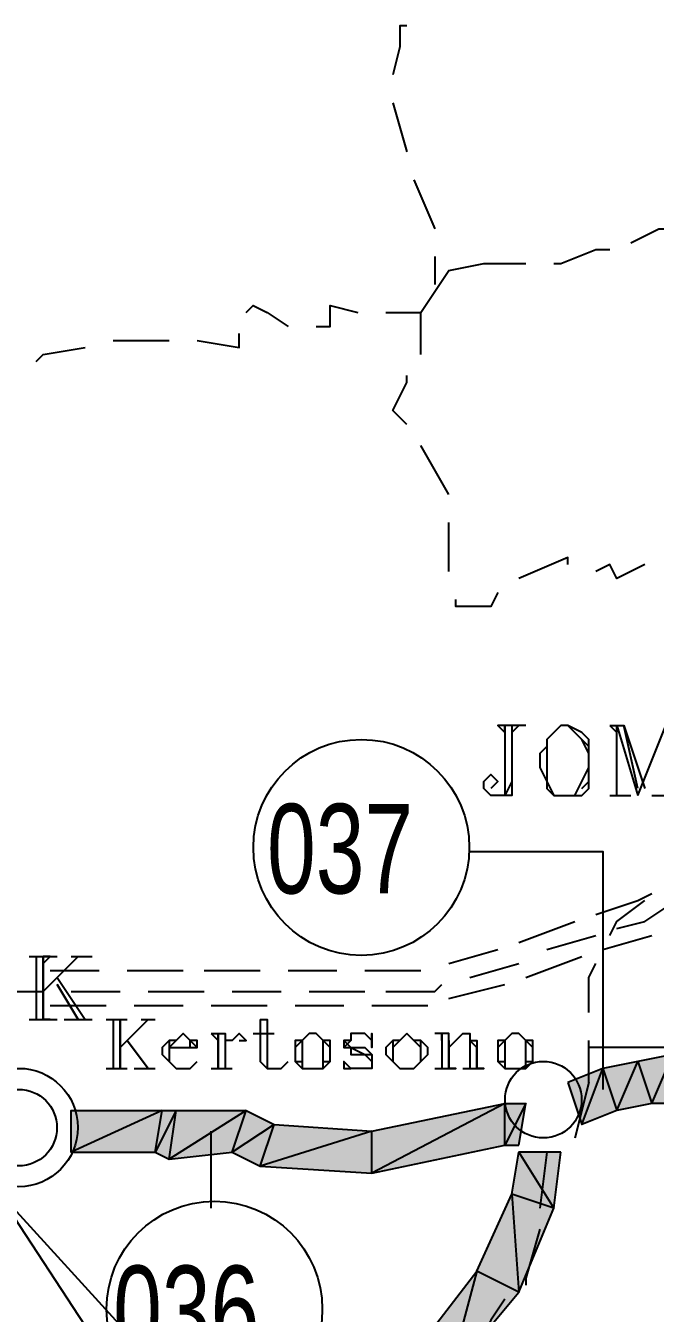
# Model space of a CAD drawing. Header units: millimetres. Extents: x 658 to 813, y 806 to 883.
# Drawn here: x 785.269 to 785.543, y 863.922 to 864.482 of the extents above; entities that cross this region are included whole.
import ezdxf

# ---------------------------------------------------------------- set-up
doc = ezdxf.new("R2010")
doc.units = ezdxf.units.MM
doc.header["$LTSCALE"] = 0.1
doc.linetypes.add('atContinuous2', pattern=[0])
for name, color, linetype in [('BATKAB', 7, 'Continuous'), ('FRAME 11', 7, 'Continuous'), ('JL-ARTERI', 7, 'Continuous'), ('KLEKTOR1', 7, 'Continuous'), ('LINK NAS BARU', 7, 'Continuous'), ('RENC-JL-TOL', 7, 'Continuous'), ('SYMBOL', 7, 'Continuous'), ('TEXT', 8, 'Continuous'), ('zat_Mask_solid', 7, 'Continuous')]:
    doc.layers.add(name, color=color, linetype=linetype)
doc.styles.add('Style2', font='arial.ttf', dxfattribs={"height": 0.2})

msp = doc.modelspace()

# ---------------------------------------------------------------- hatches: boundary and pattern name
at = {"layer": 'JL-ARTERI'}
for points in [[(785.52019, 864.02884), (785.52627, 864.0106), (785.53539, 864.03189)], [(785.52627, 864.0106), (785.53539, 864.03189), (785.54147, 864.01364)], [(785.50499, 864.02276), (785.51107, 864.00452), (785.52019, 864.02884)], [(785.51107, 864.00452), (785.52019, 864.02884), (785.52627, 864.0106)]]:
    msp.add_hatch(color=7, dxfattribs=at).paths.add_polyline_path(points)
h = msp.add_hatch(color=7, dxfattribs=at)
h.paths.add_polyline_path([(785.53539, 864.03189), (785.54147, 864.01364), (785.55059, 864.03493)])
h.paths.add_polyline_path([(785.54147, 864.01364), (785.55059, 864.03493), (785.55059, 864.01364)], flags=17)
h = msp.add_hatch(color=7, dxfattribs=at)
h.paths.add_polyline_path([(785.32563, 863.99236), (785.32867, 864.0106), (785.28915, 863.99236)], flags=17)
h.paths.add_polyline_path([(785.32867, 864.0106), (785.28915, 863.99236), (785.28915, 864.0106)], flags=17)
h = msp.add_hatch(color=7, dxfattribs=at)
h.paths.add_polyline_path([(785.33171, 863.98932), (785.33475, 864.0106), (785.32563, 863.99236)])
h.paths.add_polyline_path([(785.33475, 864.0106), (785.32563, 863.99236), (785.32867, 864.0106)], flags=17)
h = msp.add_hatch(color=7, dxfattribs=at)
h.paths.add_polyline_path([(785.35907, 863.99236), (785.36515, 864.0106), (785.33171, 863.98932)], flags=17)
h.paths.add_polyline_path([(785.36515, 864.0106), (785.33171, 863.98932), (785.33475, 864.0106)], flags=17)
h = msp.add_hatch(color=7, dxfattribs=at)
h.paths.add_polyline_path([(785.47763, 863.9954), (785.47763, 864.01364), (785.41987, 863.98324)], flags=17)
h.paths.add_polyline_path([(785.47763, 864.01364), (785.41987, 863.98324), (785.41987, 864.00148)], flags=17)
h = msp.add_hatch(color=7, dxfattribs=at)
h.paths.add_polyline_path([(785.48371, 863.9954), (785.48675, 864.01364), (785.47763, 863.9954)], flags=17)
h.paths.add_polyline_path([(785.48675, 864.01364), (785.47763, 863.9954), (785.47763, 864.01364)], flags=17)
at = {"layer": 'KLEKTOR1'}
for points in [[(785.48371, 863.99236), (785.49891, 863.96804), (785.48067, 863.97412)], [(785.50195, 863.99236), (785.48371, 863.99236), (785.49891, 863.96804)], [(785.48067, 863.97412), (785.48371, 863.93156), (785.46547, 863.94068)], [(785.49891, 863.96804), (785.48067, 863.97412), (785.48371, 863.93156)], [(785.46547, 863.94068), (785.45331, 863.89508), (785.43507, 863.90116)], [(785.48371, 863.93156), (785.46547, 863.94068), (785.45331, 863.89508)]]:
    msp.add_hatch(color=7, dxfattribs=at).paths.add_polyline_path(points)
at = {"layer": 'zat_Mask_solid'}
for points in [[(785.37731, 864.00452), (785.35907, 863.99236), (785.36515, 864.0106)], [(785.37123, 863.98628), (785.37731, 864.00452), (785.35907, 863.99236)], [(785.41987, 864.00148), (785.37123, 863.98628), (785.37731, 864.00452)], [(785.41987, 863.98324), (785.41987, 864.00148), (785.37123, 863.98628)]]:
    msp.add_hatch(color=7, dxfattribs=at).paths.add_polyline_path(points)

# ---------------------------------------------------------------- linework, layer by layer
at = {"layer": 'BATKAB', "color": 7}
for points in [[(785.43507, 864.48181), (785.43203, 864.48181), (785.43203, 864.47269), (785.42899, 864.46053)], [(785.42899, 864.44837), (785.43507, 864.42709)], [(785.43811, 864.41493), (785.44723, 864.39365)], [(785.53235, 864.38757), (785.54451, 864.39365), (785.55363, 864.39365)], [(785.49891, 864.37845), (785.50195, 864.37845), (785.51715, 864.38453), (785.52323, 864.38453)], [(785.44115, 864.35717), (785.45331, 864.37541), (785.46851, 864.37845)], [(785.44723, 864.38149), (785.44723, 864.36933)], [(785.46851, 864.37845), (785.48675, 864.37845)], [(785.36515, 864.35717), (785.36819, 864.36021), (785.37427, 864.35717), (785.38339, 864.35109)], [(785.39555, 864.35109), (785.40163, 864.35109), (785.40163, 864.36021), (785.41379, 864.35717)], [(785.42595, 864.35717), (785.44115, 864.35717)], [(785.44115, 864.33893), (785.44115, 864.35717)], [(785.30739, 864.34501), (785.31955, 864.34501), (785.33171, 864.34501)], [(785.34387, 864.34501), (785.36211, 864.34197), (785.36211, 864.34805)], [(785.27395, 864.33589), (785.27699, 864.33893), (785.29523, 864.34197)], [(785.43507, 864.30853), (785.42899, 864.31461), (785.43507, 864.32677), (785.43507, 864.32981)], [(785.45331, 864.27813), (785.44115, 864.29941)], [(785.45331, 864.24469), (785.45331, 864.25989), (785.45331, 864.26597)], [(785.50499, 864.24773), (785.50499, 864.25077), (785.48371, 864.24165)], [(785.53843, 864.24773), (785.52627, 864.24165), (785.52323, 864.24773), (785.51715, 864.24469)], [(785.47459, 864.23557), (785.47155, 864.22949), (785.45635, 864.22949), (785.45635, 864.23253)], [(785.52323, 864.08661), (785.52627, 864.09269), (785.53843, 864.10181)], [(785.51411, 864.05317), (785.51411, 864.06837), (785.51715, 864.07445)], [(785.51411, 864.02276), (785.51411, 864.04101)], [(785.55667, 864.03189), (785.55363, 864.03797), (785.51411, 864.03797)], [(785.51411, 864.02276), (785.50803, 863.99844)], [(785.49891, 863.99236), (785.49587, 863.99236), (785.49283, 863.96804)], [(785.49283, 863.95892), (785.48675, 863.93764), (785.48675, 863.9346)], [(785.47763, 863.92852), (785.47155, 863.9194), (785.46547, 863.90724)]]:
    msp.add_lwpolyline(points, dxfattribs=at)
at = {"layer": 'FRAME 11', "color": 7}
msp.add_lwpolyline([(785.25571, 863.97716), (788.65449, 858.80907), (788.02216, 857.93658), (790.25356, 858.55371), (789.90395, 860.69087), (789.28682, 859.56605), (785.25571, 863.97716)], dxfattribs=at)
at = {"layer": 'JL-ARTERI', "color": 7}
for points in [[(785.52019, 864.02884), (785.52627, 864.0106), (785.53539, 864.03189), (785.52019, 864.02884)], [(785.52627, 864.0106), (785.53539, 864.03189), (785.54147, 864.01364), (785.52627, 864.0106)], [(785.53539, 864.03189), (785.54147, 864.01364), (785.55059, 864.03493), (785.53539, 864.03189)], [(785.54147, 864.01364), (785.55059, 864.03493), (785.55059, 864.01364), (785.54147, 864.01364)], [(785.50499, 864.02276), (785.51107, 864.00452), (785.52019, 864.02884), (785.50499, 864.02276)], [(785.51107, 864.00452), (785.52019, 864.02884), (785.52627, 864.0106), (785.51107, 864.00452)], [(785.32563, 863.99236), (785.32867, 864.0106), (785.28915, 863.99236), (785.32563, 863.99236)], [(785.32867, 864.0106), (785.28915, 863.99236), (785.28915, 864.0106), (785.32867, 864.0106)], [(785.33171, 863.98932), (785.33475, 864.0106), (785.32563, 863.99236), (785.33171, 863.98932)], [(785.33475, 864.0106), (785.32563, 863.99236), (785.32867, 864.0106), (785.33475, 864.0106)], [(785.35907, 863.99236), (785.36515, 864.0106), (785.33171, 863.98932), (785.35907, 863.99236)], [(785.36515, 864.0106), (785.33171, 863.98932), (785.33475, 864.0106), (785.36515, 864.0106)], [(785.37731, 864.00452), (785.35907, 863.99236), (785.36515, 864.0106), (785.37731, 864.00452)], [(785.47763, 863.9954), (785.47763, 864.01364), (785.41987, 863.98324), (785.47763, 863.9954)], [(785.47763, 864.01364), (785.41987, 863.98324), (785.41987, 864.00148), (785.47763, 864.01364)], [(785.48371, 863.9954), (785.48675, 864.01364), (785.47763, 863.9954), (785.48371, 863.9954)], [(785.48675, 864.01364), (785.47763, 863.9954), (785.47763, 864.01364), (785.48675, 864.01364)], [(785.37123, 863.98628), (785.37731, 864.00452), (785.35907, 863.99236), (785.37123, 863.98628)], [(785.41987, 864.00148), (785.37123, 863.98628), (785.37731, 864.00452), (785.41987, 864.00148)], [(785.41987, 863.98324), (785.41987, 864.00148), (785.37123, 863.98628), (785.41987, 863.98324)]]:
    msp.add_lwpolyline(points, dxfattribs=at)
at = {"layer": 'KLEKTOR1', "color": 7}
for points in [[(785.48371, 863.99236), (785.49891, 863.96804), (785.48067, 863.97412), (785.48371, 863.99236)], [(785.50195, 863.99236), (785.48371, 863.99236), (785.49891, 863.96804), (785.50195, 863.99236)], [(785.48067, 863.97412), (785.48371, 863.93156), (785.46547, 863.94068), (785.48067, 863.97412)], [(785.49891, 863.96804), (785.48067, 863.97412), (785.48371, 863.93156), (785.49891, 863.96804)], [(785.46547, 863.94068), (785.45331, 863.89508), (785.43507, 863.90116), (785.46547, 863.94068)], [(785.48371, 863.93156), (785.46547, 863.94068), (785.45331, 863.89508), (785.48371, 863.93156)]]:
    msp.add_lwpolyline(points, dxfattribs=at)
at = {"layer": 'LINK NAS BARU', "color": 7}
for points in [[(785.46243, 864.12309), (785.50803, 864.12309), (785.52019, 864.12309), (785.52019, 864.01972)], [(785.34995, 863.96804), (785.34995, 864.00148)]]:
    msp.add_lwpolyline(points, dxfattribs=at)
at = {"layer": 'LINK NAS BARU', "color": 7, "linetype": 'atContinuous2'}
for centre in [(785.41524, 864.12483), (785.35139, 863.92418)]:
    msp.add_circle(centre, 0.0469, dxfattribs=at)
at = {"layer": 'RENC-JL-TOL', "color": 7}
for points in [[(785.51715, 864.09573), (785.53539, 864.10181), (785.54147, 864.10485)], [(785.52627, 864.08965), (785.53843, 864.09269), (785.54755, 864.09877)], [(785.48371, 864.08357), (785.50803, 864.09269)], [(785.49587, 864.08053), (785.51715, 864.08661)], [(785.52019, 864.08053), (785.54147, 864.08661)], [(785.45331, 864.07445), (785.47459, 864.08053)], [(785.48675, 864.06837), (785.51107, 864.07749)], [(785.28003, 864.07141), (785.30131, 864.07141)], [(785.31347, 864.07141), (785.33779, 864.07141)], [(785.34691, 864.07141), (785.37123, 864.07141)], [(785.38339, 864.07141), (785.40467, 864.07141)], [(785.41683, 864.07141), (785.44115, 864.07141)], [(785.46243, 864.06837), (785.48371, 864.07445)], [(785.42595, 864.06229), (785.44723, 864.06229), (785.45027, 864.06533)], [(785.45331, 864.05925), (785.47763, 864.06533)], [(785.25267, 864.06229), (785.27699, 864.06229)], [(785.28915, 864.06229), (785.31043, 864.06229)], [(785.32259, 864.06229), (785.34387, 864.06229), (785.34691, 864.06229)], [(785.35907, 864.06229), (785.38035, 864.06229)], [(785.39251, 864.06229), (785.41683, 864.06229)], [(785.28003, 864.05621), (785.30435, 864.05621)], [(785.31651, 864.05621), (785.33779, 864.05621)], [(785.34995, 864.05621), (785.37427, 864.05621)], [(785.38643, 864.05621), (785.40771, 864.05621)], [(785.41987, 864.05621), (785.44419, 864.05621)]]:
    msp.add_lwpolyline(points, dxfattribs=at)
at = {"layer": 'SYMBOL', "color": 7, "linetype": 'atContinuous2'}
for centre, radius in [((785.49433, 864.01524), 0.01664), ((785.26631, 864.00313), 0.02572), ((785.26632, 864.00308), 0.01664)]:
    msp.add_circle(centre, radius, dxfattribs=at)
at = {"layer": 'TEXT', "color": 7}
for points in [[(785.48067, 864.17781), (785.48067, 864.15349), (785.48067, 864.14741), (785.47459, 864.14741), (785.47155, 864.14741), (785.46851, 864.15045), (785.46851, 864.15349), (785.47155, 864.15653), (785.47459, 864.15349), (785.47155, 864.15045)], [(785.47763, 864.17781), (785.47763, 864.15349), (785.47763, 864.14741), (785.47459, 864.14741)], [(785.48675, 864.17781), (785.47459, 864.17781), (785.47763, 864.17477), (785.47763, 864.17781)], [(785.48371, 864.17781), (785.48067, 864.17477), (785.48371, 864.17781)], [(785.50195, 864.17781), (785.49891, 864.17477), (785.49587, 864.17173), (785.49587, 864.16869), (785.49283, 864.16565), (785.49283, 864.15957), (785.49587, 864.15349), (785.49587, 864.15045), (785.49891, 864.14741), (785.50195, 864.14741), (785.50499, 864.14741), (785.51107, 864.14741), (785.51411, 864.15045), (785.51411, 864.15349), (785.51411, 864.15957), (785.51411, 864.16565), (785.51411, 864.16869), (785.51411, 864.17173), (785.51107, 864.17477), (785.50499, 864.17781), (785.50195, 864.17781)], [(785.50195, 864.17781), (785.49891, 864.17477), (785.49587, 864.17173), (785.49587, 864.16565), (785.49587, 864.15957), (785.49587, 864.15349), (785.49891, 864.14741), (785.50195, 864.14741)], [(785.50499, 864.14741), (785.50803, 864.14741), (785.51107, 864.15349), (785.51411, 864.15957), (785.51411, 864.16565), (785.51107, 864.17173), (785.50803, 864.17477), (785.50499, 864.17781)], [(785.52323, 864.17781), (785.52931, 864.17781)], [(785.52323, 864.17781), (785.52627, 864.17477)], [(785.52627, 864.14741), (785.52627, 864.17781), (785.53539, 864.14741)], [(785.53539, 864.15045), (785.52931, 864.17781), (785.53843, 864.15045)], [(785.53539, 864.14741), (785.54755, 864.17781), (785.54755, 864.14741), (785.54755, 864.17477)], [(785.48067, 864.17477), (785.48067, 864.15349), (785.47763, 864.14741)], [(785.49587, 864.17173), (785.49587, 864.16869), (785.49587, 864.16565), (785.49587, 864.15957), (785.49587, 864.15349), (785.49587, 864.15045)], [(785.51107, 864.15045), (785.51411, 864.15349), (785.51411, 864.15957), (785.51411, 864.16565), (785.51411, 864.16869), (785.51107, 864.17173)], [(785.52323, 864.14741), (785.53235, 864.14741)], [(785.52323, 864.14741), (785.52627, 864.14741), (785.52931, 864.14741)], [(785.54147, 864.14741), (785.55363, 864.14741)], [(785.27091, 864.07749), (785.28307, 864.07749)], [(785.27091, 864.07749), (785.27395, 864.07749), (785.27395, 864.07445)], [(785.27395, 864.07749), (785.27395, 864.05013)], [(785.27699, 864.07749), (785.27699, 864.05013), (785.27699, 864.07749)], [(785.29219, 864.07749), (785.27699, 864.06229)], [(785.27699, 864.07445), (785.28003, 864.07749), (785.27699, 864.07749)], [(785.28915, 864.07749), (785.29827, 864.07749)], [(785.29219, 864.07749), (785.29523, 864.07749)], [(785.28307, 864.06837), (785.29523, 864.05013)], [(785.28307, 864.06533), (785.29219, 864.05013), (785.28307, 864.06533)], [(785.27091, 864.05013), (785.28307, 864.05013)], [(785.27091, 864.05013), (785.27395, 864.05013)], [(785.27699, 864.05013), (785.28003, 864.05013), (785.27699, 864.05013)], [(785.28611, 864.05013), (785.29827, 864.05013)], [(785.28915, 864.05013), (785.29219, 864.05013), (785.29523, 864.05013)], [(785.30435, 864.05013), (785.31347, 864.05013)], [(785.30435, 864.05013), (785.30739, 864.05013)], [(785.30739, 864.05013), (785.30739, 864.02884)], [(785.31043, 864.05013), (785.31043, 864.02884), (785.31043, 864.05013)], [(785.32259, 864.05013), (785.31043, 864.03797)], [(785.31043, 864.05013), (785.31347, 864.05013)], [(785.31955, 864.05013), (785.32563, 864.05013)], [(785.32259, 864.05013), (785.32563, 864.05013)], [(785.37123, 864.05013), (785.37123, 864.03189), (785.37427, 864.02884), (785.37731, 864.02884), (785.38035, 864.02884), (785.38339, 864.03189)], [(785.37123, 864.05013), (785.37427, 864.05013), (785.37427, 864.03189), (785.37427, 864.02884), (785.37731, 864.02884)], [(785.37427, 864.05013), (785.37427, 864.03189), (785.37427, 864.02884)], [(785.33171, 864.03797), (785.34387, 864.03797), (785.34387, 864.04101), (785.34083, 864.04101), (785.33779, 864.04405), (785.33475, 864.04101), (785.33171, 864.04101), (785.32867, 864.03797), (785.32867, 864.03493), (785.33171, 864.03189), (785.33475, 864.02884), (785.33779, 864.02884), (785.34083, 864.02884), (785.34387, 864.03189)], [(785.34083, 864.03797), (785.34083, 864.04101), (785.33779, 864.04405), (785.33475, 864.04101), (785.33171, 864.03797), (785.33171, 864.03189), (785.33475, 864.02884), (785.33779, 864.02884)], [(785.34995, 864.04405), (785.35603, 864.04405), (785.35603, 864.02884)], [(785.34995, 864.04405), (785.35299, 864.04101), (785.35299, 864.04405)], [(785.35299, 864.04405), (785.35299, 864.02884), (785.35299, 864.04101)], [(785.36211, 864.04101), (785.36515, 864.04101), (785.36211, 864.04405), (785.35907, 864.04101), (785.35603, 864.04101), (785.35603, 864.03797)], [(785.36819, 864.04405), (785.37731, 864.04405)], [(785.39251, 864.04405), (785.38947, 864.04101), (785.38643, 864.04101), (785.38643, 864.03797), (785.38643, 864.03493), (785.38643, 864.03189), (785.38947, 864.02884), (785.39251, 864.02884), (785.39555, 864.02884), (785.39859, 864.02884), (785.40163, 864.03189), (785.40163, 864.03493), (785.40163, 864.03797), (785.40163, 864.04101), (785.39859, 864.04101), (785.39555, 864.04405), (785.39251, 864.04405)], [(785.39251, 864.04405), (785.38947, 864.04101), (785.38947, 864.03797), (785.38947, 864.03189), (785.38947, 864.02884), (785.39251, 864.02884)], [(785.39555, 864.02884), (785.39859, 864.02884), (785.39859, 864.03189), (785.39859, 864.03797), (785.39859, 864.04101), (785.39555, 864.04405)], [(785.41987, 864.04101), (785.41987, 864.04405), (785.41987, 864.03797), (785.41987, 864.04101), (785.41683, 864.04405), (785.41075, 864.04405), (785.41075, 864.04101), (785.40771, 864.04101), (785.40771, 864.03797), (785.41075, 864.03797), (785.41075, 864.03493), (785.41683, 864.03493), (785.41987, 864.03189), (785.41987, 864.02884)], [(785.43507, 864.04405), (785.43203, 864.04101), (785.42899, 864.04101), (785.42595, 864.03797), (785.42595, 864.03493), (785.42899, 864.03189), (785.43203, 864.02884), (785.43507, 864.02884), (785.43811, 864.02884), (785.44115, 864.03189), (785.44419, 864.03493), (785.44419, 864.03797), (785.44115, 864.04101), (785.43811, 864.04101), (785.43507, 864.04405)], [(785.43507, 864.04405), (785.43203, 864.04101), (785.42899, 864.03797), (785.42899, 864.03189), (785.43203, 864.02884), (785.43507, 864.02884), (785.43811, 864.02884), (785.44115, 864.03189), (785.44115, 864.03797), (785.43811, 864.04101), (785.43507, 864.04405)], [(785.45331, 864.04101), (785.45331, 864.02884), (785.45331, 864.04405), (785.44723, 864.04405)], [(785.45027, 864.04405), (785.45027, 864.02884)], [(785.45027, 864.04405), (785.45027, 864.04101), (785.45027, 864.04405)], [(785.45331, 864.03797), (785.45635, 864.04101), (785.45939, 864.04405), (785.46243, 864.04405), (785.46243, 864.04101), (785.46547, 864.04101), (785.46547, 864.03797), (785.46547, 864.02884), (785.46547, 864.03797), (785.46243, 864.04101)], [(785.46243, 864.04405), (785.46243, 864.04101), (785.46243, 864.03797), (785.46243, 864.02884)], [(785.48067, 864.04405), (785.47763, 864.04101), (785.47459, 864.04101), (785.47459, 864.03797), (785.47459, 864.03493), (785.47459, 864.03189), (785.47763, 864.02884), (785.48067, 864.02884), (785.48371, 864.02884), (785.48675, 864.02884), (785.48979, 864.03189), (785.48979, 864.03493), (785.48979, 864.03797), (785.48979, 864.04101), (785.48675, 864.04101), (785.48371, 864.04405), (785.48067, 864.04405)], [(785.48067, 864.04405), (785.47763, 864.04101), (785.47763, 864.03797), (785.47763, 864.03189), (785.47763, 864.02884), (785.48067, 864.02884)], [(785.48371, 864.02884), (785.48675, 864.02884), (785.48675, 864.03189), (785.48675, 864.03797), (785.48675, 864.04101), (785.48371, 864.04405)], [(785.31347, 864.04101), (785.32259, 864.02884), (785.31347, 864.04101), (785.32259, 864.02884)], [(785.33171, 864.04101), (785.33171, 864.03797), (785.33171, 864.03189)], [(785.34387, 864.03797), (785.34083, 864.04101)], [(785.38947, 864.04101), (785.38643, 864.03797), (785.38643, 864.03189), (785.38947, 864.03189)], [(785.39859, 864.03189), (785.40163, 864.03189), (785.40163, 864.03797), (785.39859, 864.04101)], [(785.41075, 864.04101), (785.40771, 864.03797)], [(785.40771, 864.04101), (785.41075, 864.03797), (785.41683, 864.03797), (785.41987, 864.03493), (785.41987, 864.03189), (785.41987, 864.02884), (785.41683, 864.02884), (785.41379, 864.02884), (785.41075, 864.02884), (785.40771, 864.03189), (785.40771, 864.02884), (785.41075, 864.02884)], [(785.41075, 864.03797), (785.41683, 864.03493), (785.41987, 864.03493)], [(785.42899, 864.04101), (785.42899, 864.03797), (785.42899, 864.03189)], [(785.44115, 864.03189), (785.44115, 864.03797), (785.44115, 864.04101)], [(785.47763, 864.04101), (785.47459, 864.03797), (785.47459, 864.03189), (785.47763, 864.03189)], [(785.48675, 864.03189), (785.48979, 864.03189), (785.48979, 864.03797), (785.48675, 864.04101)], [(785.41987, 864.03189), (785.41987, 864.02884)], [(785.30435, 864.02884), (785.31347, 864.02884)], [(785.30435, 864.02884), (785.30739, 864.02884)], [(785.31043, 864.02884), (785.31347, 864.02884)], [(785.31651, 864.02884), (785.32563, 864.02884)], [(785.31955, 864.02884), (785.32259, 864.02884), (785.32563, 864.02884)], [(785.34995, 864.02884), (785.35907, 864.02884)], [(785.34995, 864.02884), (785.35299, 864.02884)], [(785.35603, 864.02884), (785.35907, 864.02884)], [(785.44723, 864.02884), (785.45635, 864.02884)], [(785.45331, 864.02884), (785.45635, 864.02884), (785.45331, 864.02884)], [(785.45939, 864.02884), (785.46851, 864.02884)], [(785.46547, 864.02884), (785.46851, 864.02884), (785.46547, 864.02884)]]:
    msp.add_lwpolyline(points, dxfattribs=at)

# ---------------------------------------------------------------- texts
at = {"layer": 'LINK NAS BARU', "color": 7, "style": 'Style2', "width": 0.7}
for s, p in [('037', (785.37427, 864.10485)), ('036', (785.30739, 863.9042))]:
    msp.add_text(s, height=0.038913, rotation=0.0006, dxfattribs=at).set_placement(p)

doc.saveas('drawing.dxf')
